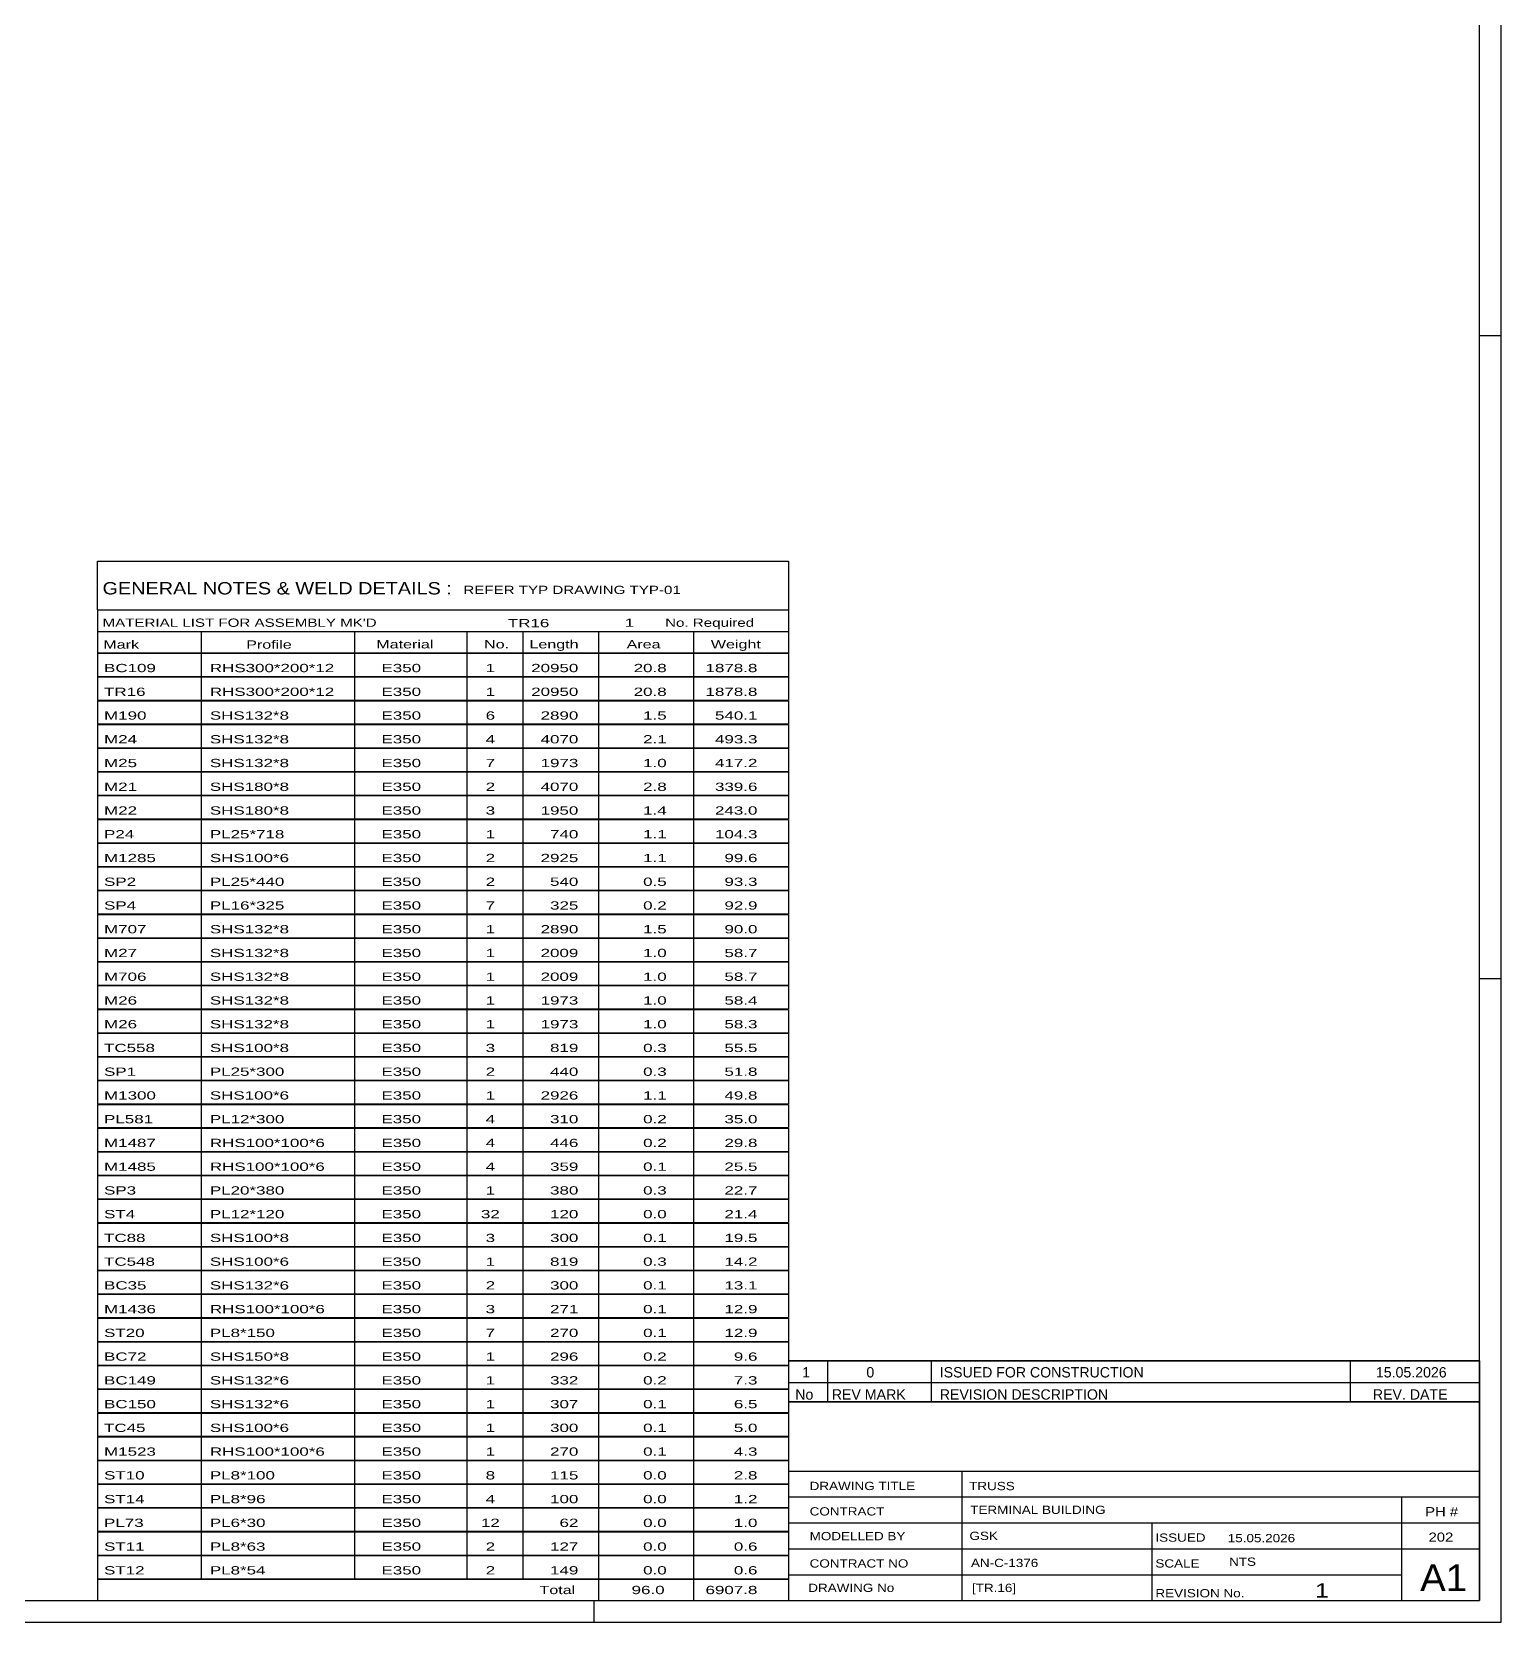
# Model space of a CAD drawing. Header units: millimetres. Extents: x -167 to 1022, y -666 to 175.
# Drawn here: x 681.9 to 1022.1, y -666.2 to -297.8 of the extents above; entities that cross this region are included whole.
import ezdxf

# ---------------------------------------------------------------- set-up
doc = ezdxf.new("R2010")
doc.units = ezdxf.units.MM
doc.styles.add('Arial Narrow', font='ARIALN.TTF', dxfattribs={"height": 0.2})

# ---------------------------------------------------------------- blocks, each defined once
blk = doc.blocks.new('Unknown-389677493-79127')
at = {"color": 7, "linetype": 'Continuous'}
for p, q in [((857.1, -615.12), (857.1, -661.17)), ((857.1, -615.12), (1017.1, -615.12)), ((1017.1, -615.17), (1017.1, -661.17)), ((857.1, -631.17), (1017.1, -631.17)), ((897.24, -631.17), (897.24, -661.17)), ((857.1, -637.17), (1017.1, -637.17)), ((999.1, -661.12), (999.1, -637.12)), ((857.1, -643.17), (1017.1, -643.17)), ((941.24, -643.17), (941.24, -661.17)), ((857.1, -649.17), (1017.1, -649.17)), ((857.1, -655.17), (999.1, -655.17)), ((857.1, -661.17), (1017.1, -661.17))]:
    blk.add_line(p, q, dxfattribs=at)
at = {"color": 7, "style": 'Arial Narrow'}
for s, height, width, p in [('DRAWING TITLE', 1.9089, 1.425378, (861.98, -635.57)), ('TRUSS', 1.909, 1.425378, (898.91, -635.59)), ('CONTRACT', 1.909, 1.425378, (861.98, -641.46)), ('TERMINAL BUILDING', 1.9089, 1.425378, (899.16, -641.1)), ('MODELLED BY', 1.9089, 1.425378, (861.98, -647.19)), ('GSK', 1.909, 1.425378, (898.98, -647.13)), ('ISSUED', 1.909, 1.425378, (942.04, -647.53)), ('15.05.2026', 1.909, 1.425378, (958.79, -647.65)), ('CONTRACT NO', 1.9089, 1.425378, (861.98, -653.52)), ('AN-C-1376', 1.909, 1.425378, (899.33, -653.4)), ('SCALE', 1.909, 1.425378, (942.04, -653.52)), ('A1', 6.204, 1.25, (1003.34, -658.97)), ('DRAWING No', 1.909, 1.425378, (861.66, -659.17)), ('[TR.16]', 1.909, 1.425378, (899.56, -659.18)), ('REVISION No.', 1.9089, 1.425378, (942.04, -660.41)), ('1', 3.34, 1.5, (979.01, -660.5))]:
    blk.add_text(s, height=height, dxfattribs=dict(at, width=width)).set_placement(p)
at = {"color": 7, "linetype": 'Continuous', "style": 'Arial Narrow'}
for s, height, width, p in [('PH #', 2.1, 1.42538, (1004.5, -641.62)), ('202', 2.1, 1.42538, (1005.29, -647.52)), ('NTS', 1.909, 1.425378, (959.1, -653.12))]:
    blk.add_text(s, height=height, dxfattribs=dict(at, width=width)).set_placement(p)
blk = doc.blocks.new('Unknown-389677493-14088')
at = {"color": 5, "linetype": 'Continuous'}
for p, q in [((1022.1, -666.17), (1022.1, 174.83)), ((1017.1, -661.17), (1017.1, 169.83)), ((1022.1, -368.17), (1017.1, -368.17)), ((1022.1, -517.17), (1017.1, -517.17)), ((-161.9, -661.17), (1017.1, -661.17)), ((812.1, -666.17), (812.1, -661.17)), ((-166.9, -666.17), (1022.1, -666.17))]:
    blk.add_line(p, q, dxfattribs=at)
blk = doc.blocks.new('Unknown-389677493-79128')
at = {"color": 7, "linetype": 'Continuous'}
for p, q in [((857.1, -605.62), (1017.1, -605.62)), ((1017.1, -605.62), (857.1, -605.62)), ((857.1, -605.62), (857.1, -610.62)), ((866.1, -605.62), (866.1, -610.62)), ((890.1, -605.62), (890.1, -610.62)), ((987.1, -605.62), (987.1, -610.62)), ((1017.1, -605.62), (1017.1, -610.62)), ((857.1, -610.62), (1017.1, -610.62)), ((857.1, -610.62), (857.1, -615.12)), ((857.1, -610.62), (1017.1, -610.62)), ((866.1, -610.62), (866.1, -615.12)), ((890.1, -610.62), (890.1, -615.12)), ((987.1, -610.62), (987.1, -615.12)), ((1017.1, -610.62), (1017.1, -615.12)), ((1017.1, -615.12), (857.1, -615.12))]:
    blk.add_line(p, q, dxfattribs=at)
at = {"color": 7, "linetype": 'Continuous', "style": 'Arial Narrow'}
for s, height, width, p in [('1', 2.39, 1.196471, (860.26, -609.48)), ('0', 2.39, 1.196471, (875.11, -609.48)), ('ISSUED FOR CONSTRUCTION', 2.3861, 1.196471, (892.1, -609.48)), ('15.05.2026', 2.386, 1.196471, (993.1, -609.48)), ('No', 2.386, 1.2, (858.65, -614.62)), ('REV MARK', 2.386, 1.2, (867.1, -614.62)), ('REVISION DESCRIPTION', 2.3861, 1.2, (892.1, -614.62)), ('REV. DATE', 2.386, 1.2, (992.38, -614.62))]:
    blk.add_text(s, height=height, dxfattribs=dict(at, width=width)).set_placement(p)
blk = doc.blocks.new('Unknown-389677493-79129')
at = {"color": 7, "linetype": 'Continuous'}
for p, q in [((697.1, -420.42), (857.1, -420.42)), ((697.1, -431.67), (697.1, -420.42)), ((857.1, -420.42), (857.1, -431.67)), ((697.1, -431.67), (857.1, -431.67)), ((697.1, -431.67), (697.1, -436.67)), ((857.1, -431.67), (857.1, -436.67)), ((697.1, -436.67), (857.1, -436.67)), ((697.1, -436.67), (697.1, -441.67)), ((721.1, -436.67), (721.1, -441.67)), ((756.6, -436.67), (756.6, -441.67)), ((782.6, -436.67), (782.6, -441.67)), ((795.6, -436.67), (795.6, -441.67)), ((813.1, -436.67), (813.1, -441.67)), ((835.1, -436.67), (835.1, -441.67)), ((857.1, -436.67), (857.1, -441.67)), ((697.1, -441.67), (857.1, -441.67)), ((697.1, -441.72), (697.1, -447.12)), ((697.1, -441.72), (857.1, -441.72)), ((721.1, -441.67), (721.1, -447.17)), ((756.6, -441.67), (756.6, -447.17)), ((782.6, -441.67), (782.6, -447.17)), ((795.6, -441.67), (795.6, -447.17)), ((813.1, -441.67), (813.1, -447.17)), ((835.1, -441.67), (835.1, -447.17)), ((857.1, -441.72), (857.1, -447.12)), ((697.1, -447.12), (857.1, -447.12)), ((697.1, -447.22), (697.1, -452.62)), ((697.1, -447.22), (857.1, -447.22)), ((721.1, -447.17), (721.1, -452.67)), ((756.6, -447.17), (756.6, -452.67)), ((782.6, -447.17), (782.6, -452.67)), ((795.6, -447.17), (795.6, -452.67)), ((813.1, -447.17), (813.1, -452.67)), ((835.1, -447.17), (835.1, -452.67)), ((857.1, -447.22), (857.1, -452.62)), ((697.1, -452.62), (857.1, -452.62)), ((697.1, -452.72), (697.1, -458.12)), ((697.1, -452.72), (857.1, -452.72)), ((721.1, -452.67), (721.1, -458.17)), ((756.6, -452.67), (756.6, -458.17)), ((782.6, -452.67), (782.6, -458.17)), ((795.6, -452.67), (795.6, -458.17)), ((813.1, -452.67), (813.1, -458.17)), ((835.1, -452.67), (835.1, -458.17)), ((857.1, -452.72), (857.1, -458.12)), ((697.1, -458.12), (857.1, -458.12)), ((697.1, -458.22), (697.1, -463.62)), ((697.1, -458.22), (857.1, -458.22)), ((721.1, -458.17), (721.1, -463.67)), ((756.6, -458.17), (756.6, -463.67)), ((782.6, -458.17), (782.6, -463.67)), ((795.6, -458.17), (795.6, -463.67)), ((813.1, -458.17), (813.1, -463.67)), ((835.1, -458.17), (835.1, -463.67)), ((857.1, -458.22), (857.1, -463.62)), ((697.1, -463.62), (857.1, -463.62)), ((697.1, -463.72), (697.1, -469.12)), ((697.1, -463.72), (857.1, -463.72)), ((721.1, -463.67), (721.1, -469.17)), ((756.6, -463.67), (756.6, -469.17)), ((782.6, -463.67), (782.6, -469.17)), ((795.6, -463.67), (795.6, -469.17)), ((813.1, -463.67), (813.1, -469.17)), ((835.1, -463.67), (835.1, -469.17)), ((857.1, -463.72), (857.1, -469.12)), ((697.1, -469.12), (857.1, -469.12)), ((697.1, -469.22), (697.1, -474.62)), ((697.1, -469.22), (857.1, -469.22)), ((721.1, -469.17), (721.1, -474.67)), ((756.6, -469.17), (756.6, -474.67)), ((782.6, -469.17), (782.6, -474.67)), ((795.6, -469.17), (795.6, -474.67)), ((813.1, -469.17), (813.1, -474.67)), ((835.1, -469.17), (835.1, -474.67)), ((857.1, -469.22), (857.1, -474.62)), ((697.1, -474.62), (857.1, -474.62)), ((697.1, -474.72), (697.1, -480.12)), ((697.1, -474.72), (857.1, -474.72)), ((721.1, -474.67), (721.1, -480.17)), ((756.6, -474.67), (756.6, -480.17)), ((782.6, -474.67), (782.6, -480.17)), ((795.6, -474.67), (795.6, -480.17)), ((813.1, -474.67), (813.1, -480.17)), ((835.1, -474.67), (835.1, -480.17)), ((857.1, -474.72), (857.1, -480.12)), ((697.1, -480.12), (857.1, -480.12)), ((697.1, -480.22), (697.1, -485.62)), ((697.1, -480.22), (857.1, -480.22)), ((721.1, -480.17), (721.1, -485.67)), ((756.6, -480.17), (756.6, -485.67)), ((782.6, -480.17), (782.6, -485.67)), ((795.6, -480.17), (795.6, -485.67)), ((813.1, -480.17), (813.1, -485.67)), ((835.1, -480.17), (835.1, -485.67)), ((857.1, -480.22), (857.1, -485.62)), ((697.1, -485.62), (857.1, -485.62)), ((697.1, -485.72), (697.1, -491.12)), ((697.1, -485.72), (857.1, -485.72)), ((721.1, -485.67), (721.1, -491.17)), ((756.6, -485.67), (756.6, -491.17)), ((782.6, -485.67), (782.6, -491.17)), ((795.6, -485.67), (795.6, -491.17)), ((813.1, -485.67), (813.1, -491.17)), ((835.1, -485.67), (835.1, -491.17)), ((857.1, -485.72), (857.1, -491.12)), ((697.1, -491.12), (857.1, -491.12)), ((697.1, -491.22), (697.1, -496.62)), ((697.1, -491.22), (857.1, -491.22)), ((721.1, -491.17), (721.1, -496.67)), ((756.6, -491.17), (756.6, -496.67)), ((782.6, -491.17), (782.6, -496.67)), ((795.6, -491.17), (795.6, -496.67)), ((813.1, -491.17), (813.1, -496.67)), ((835.1, -491.17), (835.1, -496.67)), ((857.1, -491.22), (857.1, -496.62)), ((697.1, -496.62), (857.1, -496.62)), ((697.1, -496.72), (697.1, -502.12)), ((697.1, -496.72), (857.1, -496.72)), ((721.1, -496.67), (721.1, -502.17)), ((756.6, -496.67), (756.6, -502.17)), ((782.6, -496.67), (782.6, -502.17)), ((795.6, -496.67), (795.6, -502.17)), ((813.1, -496.67), (813.1, -502.17)), ((835.1, -496.67), (835.1, -502.17)), ((857.1, -496.72), (857.1, -502.12)), ((697.1, -502.12), (857.1, -502.12)), ((697.1, -502.22), (697.1, -507.62)), ((697.1, -502.22), (857.1, -502.22)), ((721.1, -502.17), (721.1, -507.67)), ((756.6, -502.17), (756.6, -507.67)), ((782.6, -502.17), (782.6, -507.67)), ((795.6, -502.17), (795.6, -507.67)), ((813.1, -502.17), (813.1, -507.67)), ((835.1, -502.17), (835.1, -507.67)), ((857.1, -502.22), (857.1, -507.62)), ((697.1, -507.62), (857.1, -507.62)), ((697.1, -507.72), (697.1, -513.12)), ((697.1, -507.72), (857.1, -507.72)), ((721.1, -507.67), (721.1, -513.17)), ((756.6, -507.67), (756.6, -513.17)), ((782.6, -507.67), (782.6, -513.17)), ((795.6, -507.67), (795.6, -513.17)), ((813.1, -507.67), (813.1, -513.17)), ((835.1, -507.67), (835.1, -513.17)), ((857.1, -507.72), (857.1, -513.12)), ((697.1, -513.12), (857.1, -513.12)), ((697.1, -513.22), (697.1, -518.62)), ((697.1, -513.22), (857.1, -513.22)), ((721.1, -513.17), (721.1, -518.67)), ((756.6, -513.17), (756.6, -518.67)), ((782.6, -513.17), (782.6, -518.67)), ((795.6, -513.17), (795.6, -518.67)), ((813.1, -513.17), (813.1, -518.67)), ((835.1, -513.17), (835.1, -518.67)), ((857.1, -513.22), (857.1, -518.62)), ((697.1, -518.62), (857.1, -518.62)), ((697.1, -518.72), (697.1, -524.12)), ((697.1, -518.72), (857.1, -518.72)), ((721.1, -518.67), (721.1, -524.17)), ((756.6, -518.67), (756.6, -524.17)), ((782.6, -518.67), (782.6, -524.17)), ((795.6, -518.67), (795.6, -524.17)), ((813.1, -518.67), (813.1, -524.17)), ((835.1, -518.67), (835.1, -524.17)), ((857.1, -518.72), (857.1, -524.12)), ((697.1, -524.12), (857.1, -524.12)), ((697.1, -524.22), (697.1, -529.62)), ((697.1, -524.22), (857.1, -524.22)), ((721.1, -524.17), (721.1, -529.67)), ((756.6, -524.17), (756.6, -529.67)), ((782.6, -524.17), (782.6, -529.67)), ((795.6, -524.17), (795.6, -529.67)), ((813.1, -524.17), (813.1, -529.67)), ((835.1, -524.17), (835.1, -529.67)), ((857.1, -524.22), (857.1, -529.62)), ((697.1, -529.62), (857.1, -529.62)), ((697.1, -529.72), (697.1, -535.12)), ((697.1, -529.72), (857.1, -529.72)), ((721.1, -529.67), (721.1, -535.17)), ((756.6, -529.67), (756.6, -535.17)), ((782.6, -529.67), (782.6, -535.17)), ((795.6, -529.67), (795.6, -535.17)), ((813.1, -529.67), (813.1, -535.17)), ((835.1, -529.67), (835.1, -535.17)), ((857.1, -529.72), (857.1, -535.12)), ((697.1, -535.12), (857.1, -535.12)), ((697.1, -535.22), (697.1, -540.62)), ((697.1, -535.22), (857.1, -535.22)), ((721.1, -535.17), (721.1, -540.67)), ((756.6, -535.17), (756.6, -540.67)), ((782.6, -535.17), (782.6, -540.67)), ((795.6, -535.17), (795.6, -540.67)), ((813.1, -535.17), (813.1, -540.67)), ((835.1, -535.17), (835.1, -540.67)), ((857.1, -535.22), (857.1, -540.62)), ((697.1, -540.62), (857.1, -540.62)), ((697.1, -540.72), (697.1, -546.12)), ((697.1, -540.72), (857.1, -540.72)), ((721.1, -540.67), (721.1, -546.17)), ((756.6, -540.67), (756.6, -546.17)), ((782.6, -540.67), (782.6, -546.17)), ((795.6, -540.67), (795.6, -546.17)), ((813.1, -540.67), (813.1, -546.17)), ((835.1, -540.67), (835.1, -546.17)), ((857.1, -540.72), (857.1, -546.12)), ((697.1, -546.12), (857.1, -546.12)), ((697.1, -546.22), (697.1, -551.62)), ((697.1, -546.22), (857.1, -546.22)), ((721.1, -546.17), (721.1, -551.67)), ((756.6, -546.17), (756.6, -551.67)), ((782.6, -546.17), (782.6, -551.67)), ((795.6, -546.17), (795.6, -551.67)), ((813.1, -546.17), (813.1, -551.67)), ((835.1, -546.17), (835.1, -551.67)), ((857.1, -546.22), (857.1, -551.62)), ((697.1, -551.62), (857.1, -551.62)), ((697.1, -551.72), (697.1, -557.12)), ((697.1, -551.72), (857.1, -551.72)), ((721.1, -551.67), (721.1, -557.17)), ((756.6, -551.67), (756.6, -557.17)), ((782.6, -551.67), (782.6, -557.17)), ((795.6, -551.67), (795.6, -557.17)), ((813.1, -551.67), (813.1, -557.17)), ((835.1, -551.67), (835.1, -557.17)), ((857.1, -551.72), (857.1, -557.12)), ((697.1, -557.12), (857.1, -557.12)), ((697.1, -557.22), (697.1, -562.62)), ((697.1, -557.22), (857.1, -557.22)), ((721.1, -557.17), (721.1, -562.67)), ((756.6, -557.17), (756.6, -562.67)), ((782.6, -557.17), (782.6, -562.67)), ((795.6, -557.17), (795.6, -562.67)), ((813.1, -557.17), (813.1, -562.67)), ((835.1, -557.17), (835.1, -562.67)), ((857.1, -557.22), (857.1, -562.62)), ((697.1, -562.62), (857.1, -562.62)), ((697.1, -562.72), (697.1, -568.12)), ((697.1, -562.72), (857.1, -562.72)), ((721.1, -562.67), (721.1, -568.17)), ((756.6, -562.67), (756.6, -568.17)), ((782.6, -562.67), (782.6, -568.17)), ((795.6, -562.67), (795.6, -568.17)), ((813.1, -562.67), (813.1, -568.17)), ((835.1, -562.67), (835.1, -568.17)), ((857.1, -562.72), (857.1, -568.12)), ((697.1, -568.12), (857.1, -568.12)), ((697.1, -568.22), (697.1, -573.62)), ((697.1, -568.22), (857.1, -568.22)), ((721.1, -568.17), (721.1, -573.67)), ((756.6, -568.17), (756.6, -573.67)), ((782.6, -568.17), (782.6, -573.67)), ((795.6, -568.17), (795.6, -573.67)), ((813.1, -568.17), (813.1, -573.67)), ((835.1, -568.17), (835.1, -573.67)), ((857.1, -568.22), (857.1, -573.62)), ((697.1, -573.62), (857.1, -573.62)), ((697.1, -573.72), (697.1, -579.12)), ((697.1, -573.72), (857.1, -573.72)), ((721.1, -573.67), (721.1, -579.17)), ((756.6, -573.67), (756.6, -579.17)), ((782.6, -573.67), (782.6, -579.17)), ((795.6, -573.67), (795.6, -579.17)), ((813.1, -573.67), (813.1, -579.17)), ((835.1, -573.67), (835.1, -579.17)), ((857.1, -573.72), (857.1, -579.12)), ((697.1, -579.12), (857.1, -579.12)), ((697.1, -579.22), (697.1, -584.62)), ((697.1, -579.22), (857.1, -579.22)), ((721.1, -579.17), (721.1, -584.67)), ((756.6, -579.17), (756.6, -584.67)), ((782.6, -579.17), (782.6, -584.67)), ((795.6, -579.17), (795.6, -584.67)), ((813.1, -579.17), (813.1, -584.67)), ((835.1, -579.17), (835.1, -584.67)), ((857.1, -579.22), (857.1, -584.62)), ((697.1, -584.62), (857.1, -584.62)), ((697.1, -584.72), (697.1, -590.12)), ((697.1, -584.72), (857.1, -584.72)), ((721.1, -584.67), (721.1, -590.17)), ((756.6, -584.67), (756.6, -590.17)), ((782.6, -584.67), (782.6, -590.17)), ((795.6, -584.67), (795.6, -590.17)), ((813.1, -584.67), (813.1, -590.17)), ((835.1, -584.67), (835.1, -590.17)), ((857.1, -584.72), (857.1, -590.12)), ((697.1, -590.12), (857.1, -590.12)), ((697.1, -590.22), (697.1, -595.62)), ((697.1, -590.22), (857.1, -590.22)), ((721.1, -590.17), (721.1, -595.67)), ((756.6, -590.17), (756.6, -595.67)), ((782.6, -590.17), (782.6, -595.67)), ((795.6, -590.17), (795.6, -595.67)), ((813.1, -590.17), (813.1, -595.67)), ((835.1, -590.17), (835.1, -595.67)), ((857.1, -590.22), (857.1, -595.62)), ((697.1, -595.62), (857.1, -595.62)), ((697.1, -595.72), (697.1, -601.12)), ((697.1, -595.72), (857.1, -595.72)), ((721.1, -595.67), (721.1, -601.17)), ((756.6, -595.67), (756.6, -601.17)), ((782.6, -595.67), (782.6, -601.17)), ((795.6, -595.67), (795.6, -601.17)), ((813.1, -595.67), (813.1, -601.17)), ((835.1, -595.67), (835.1, -601.17)), ((857.1, -595.72), (857.1, -601.12)), ((697.1, -601.12), (857.1, -601.12)), ((697.1, -601.22), (697.1, -606.62)), ((697.1, -601.22), (857.1, -601.22)), ((721.1, -601.17), (721.1, -606.67)), ((756.6, -601.17), (756.6, -606.67)), ((782.6, -601.17), (782.6, -606.67)), ((795.6, -601.17), (795.6, -606.67)), ((813.1, -601.17), (813.1, -606.67)), ((835.1, -601.17), (835.1, -606.67)), ((857.1, -601.22), (857.1, -606.62)), ((697.1, -606.62), (857.1, -606.62)), ((697.1, -606.72), (697.1, -612.12)), ((697.1, -606.72), (857.1, -606.72)), ((721.1, -606.67), (721.1, -612.17)), ((756.6, -606.67), (756.6, -612.17)), ((782.6, -606.67), (782.6, -612.17)), ((795.6, -606.67), (795.6, -612.17)), ((813.1, -606.67), (813.1, -612.17)), ((835.1, -606.67), (835.1, -612.17)), ((857.1, -606.72), (857.1, -612.12)), ((697.1, -612.12), (857.1, -612.12)), ((697.1, -612.22), (697.1, -617.62)), ((697.1, -612.22), (857.1, -612.22)), ((721.1, -612.17), (721.1, -617.67)), ((756.6, -612.17), (756.6, -617.67)), ((782.6, -612.17), (782.6, -617.67)), ((795.6, -612.17), (795.6, -617.67)), ((813.1, -612.17), (813.1, -617.67)), ((835.1, -612.17), (835.1, -617.67)), ((857.1, -612.22), (857.1, -617.62)), ((697.1, -617.62), (857.1, -617.62)), ((697.1, -617.72), (697.1, -623.12)), ((697.1, -617.72), (857.1, -617.72)), ((721.1, -617.67), (721.1, -623.17)), ((756.6, -617.67), (756.6, -623.17)), ((782.6, -617.67), (782.6, -623.17)), ((795.6, -617.67), (795.6, -623.17)), ((813.1, -617.67), (813.1, -623.17)), ((835.1, -617.67), (835.1, -623.17)), ((857.1, -617.72), (857.1, -623.12)), ((697.1, -623.12), (857.1, -623.12)), ((697.1, -623.22), (697.1, -628.62)), ((697.1, -623.22), (857.1, -623.22)), ((721.1, -623.17), (721.1, -628.67)), ((756.6, -623.17), (756.6, -628.67)), ((782.6, -623.17), (782.6, -628.67)), ((795.6, -623.17), (795.6, -628.67)), ((813.1, -623.17), (813.1, -628.67)), ((835.1, -623.17), (835.1, -628.67)), ((857.1, -623.22), (857.1, -628.62)), ((697.1, -628.62), (857.1, -628.62)), ((697.1, -628.72), (697.1, -634.12)), ((697.1, -628.72), (857.1, -628.72)), ((721.1, -628.67), (721.1, -634.17)), ((756.6, -628.67), (756.6, -634.17)), ((782.6, -628.67), (782.6, -634.17)), ((795.6, -628.67), (795.6, -634.17)), ((813.1, -628.67), (813.1, -634.17)), ((835.1, -628.67), (835.1, -634.17)), ((857.1, -628.72), (857.1, -634.12)), ((697.1, -634.12), (857.1, -634.12)), ((697.1, -634.22), (697.1, -639.62)), ((697.1, -634.22), (857.1, -634.22)), ((721.1, -634.17), (721.1, -639.67)), ((756.6, -634.17), (756.6, -639.67)), ((782.6, -634.17), (782.6, -639.67)), ((795.6, -634.17), (795.6, -639.67)), ((813.1, -634.17), (813.1, -639.67)), ((835.1, -634.17), (835.1, -639.67)), ((857.1, -634.22), (857.1, -639.62)), ((697.1, -639.62), (857.1, -639.62)), ((697.1, -639.72), (697.1, -645.12)), ((697.1, -639.72), (857.1, -639.72)), ((721.1, -639.67), (721.1, -645.17)), ((756.6, -639.67), (756.6, -645.17)), ((782.6, -639.67), (782.6, -645.17)), ((795.6, -639.67), (795.6, -645.17)), ((813.1, -639.67), (813.1, -645.17)), ((835.1, -639.67), (835.1, -645.17)), ((857.1, -639.72), (857.1, -645.12)), ((697.1, -645.12), (857.1, -645.12)), ((697.1, -645.22), (697.1, -650.62)), ((697.1, -645.22), (857.1, -645.22)), ((721.1, -645.17), (721.1, -650.67)), ((756.6, -645.17), (756.6, -650.67)), ((782.6, -645.17), (782.6, -650.67)), ((795.6, -645.17), (795.6, -650.67)), ((813.1, -645.17), (813.1, -650.67)), ((835.1, -645.17), (835.1, -650.67)), ((857.1, -645.22), (857.1, -650.62)), ((697.1, -650.62), (857.1, -650.62)), ((697.1, -650.72), (697.1, -656.12)), ((697.1, -650.72), (857.1, -650.72)), ((721.1, -650.67), (721.1, -656.17)), ((756.6, -650.67), (756.6, -656.17)), ((782.6, -650.67), (782.6, -656.17)), ((795.6, -650.67), (795.6, -656.17)), ((813.1, -650.67), (813.1, -656.17)), ((835.1, -650.67), (835.1, -656.17)), ((857.1, -650.72), (857.1, -656.12)), ((697.1, -656.12), (857.1, -656.12)), ((697.1, -656.17), (857.1, -656.17)), ((697.1, -656.17), (697.1, -661.17)), ((813.1, -656.17), (813.1, -661.17)), ((835.1, -656.17), (835.1, -661.17)), ((857.1, -656.17), (857.1, -661.17)), ((697.1, -661.17), (857.1, -661.17))]:
    blk.add_line(p, q, dxfattribs=at)
at = {"color": 7, "style": 'Arial Narrow'}
for s, height, width, p in [('GENERAL NOTES & WELD DETAILS :', 2.8633, 1.4, (698.25, -428.11)), ('REFER TYP DRAWING TYP-01', 1.9089, 1.6, (781.8, -428.01)), ("MATERIAL LIST FOR ASSEMBLY MK'D", 1.9089, 1.6, (698.25, -435.61)), ('TR16', 1.909, 1.794707, (792.1, -435.7)), ('1', 1.91, 1.794707, (819.18, -435.61)), ('No. Required', 1.9089, 1.6, (828.51, -435.61)), ('Mark', 1.909, 1.7, (698.44, -440.67)), ('Profile', 1.909, 1.7, (731.52, -440.67)), ('Material', 1.909, 1.7, (761.64, -440.61)), ('No.', 1.909, 1.7, (786.6, -440.61)), ('Length', 1.909, 1.7, (797.1, -440.61)), ('Area', 1.909, 1.7, (819.6, -440.61)), ('Weight', 1.909, 1.7, (839.1, -440.61))]:
    blk.add_text(s, height=height, dxfattribs=dict(at, width=width)).set_placement(p)
at = {"color": 7, "linetype": 'Continuous', "style": 'Arial Narrow'}
for s, height, width, p in [('BC109', 1.909, 1.794707, (698.6, -446.11)), ('RHS300*200*12', 1.9089, 1.794707, (723.1, -446.11)), ('E350', 1.909, 1.794707, (762.84, -446.11)), ('1', 1.91, 1.794707, (786.96, -446.11)), ('20950', 1.909, 1.794707, (797.5, -446.11)), ('20.8', 1.909, 1.794707, (821.23, -446.11)), ('1878.8', 1.909, 1.794707, (837.87, -446.11)), ('TR16', 1.909, 1.794707, (698.6, -451.61)), ('RHS300*200*12', 1.9089, 1.794707, (723.1, -451.61)), ('E350', 1.909, 1.794707, (762.84, -451.61)), ('1', 1.91, 1.794707, (786.96, -451.61)), ('20950', 1.909, 1.794707, (797.5, -451.61)), ('20.8', 1.909, 1.794707, (821.23, -451.61)), ('1878.8', 1.909, 1.794707, (837.87, -451.61)), ('M190', 1.909, 1.794707, (698.6, -457.11)), ('SHS132*8', 1.909, 1.794707, (723.1, -457.11)), ('E350', 1.909, 1.794707, (762.84, -457.11)), ('6', 1.91, 1.794707, (786.96, -457.11)), ('2890', 1.909, 1.794707, (799.68, -457.11)), ('1.5', 1.909, 1.794707, (823.42, -457.11)), ('540.1', 1.909, 1.794707, (840.06, -457.11)), ('M24', 1.909, 1.794707, (698.6, -462.61)), ('SHS132*8', 1.909, 1.794707, (723.1, -462.61)), ('E350', 1.909, 1.794707, (762.84, -462.61)), ('4', 1.91, 1.794707, (786.96, -462.61)), ('4070', 1.909, 1.794707, (799.68, -462.61)), ('2.1', 1.909, 1.794707, (823.42, -462.61)), ('493.3', 1.909, 1.794707, (840.06, -462.61)), ('M25', 1.909, 1.794707, (698.6, -468.11)), ('SHS132*8', 1.909, 1.794707, (723.1, -468.11)), ('E350', 1.909, 1.794707, (762.84, -468.11)), ('7', 1.91, 1.794707, (786.96, -468.11)), ('1973', 1.909, 1.794707, (799.68, -468.11)), ('1.0', 1.909, 1.794707, (823.42, -468.11)), ('417.2', 1.909, 1.794707, (840.06, -468.11)), ('M21', 1.909, 1.794707, (698.6, -473.61)), ('SHS180*8', 1.909, 1.794707, (723.1, -473.61)), ('E350', 1.909, 1.794707, (762.84, -473.61)), ('2', 1.91, 1.794707, (786.96, -473.61)), ('4070', 1.909, 1.794707, (799.68, -473.61)), ('2.8', 1.909, 1.794707, (823.42, -473.61)), ('339.6', 1.909, 1.794707, (840.06, -473.61)), ('M22', 1.909, 1.794707, (698.6, -479.11)), ('SHS180*8', 1.909, 1.794707, (723.1, -479.11)), ('E350', 1.909, 1.794707, (762.84, -479.11)), ('3', 1.91, 1.794707, (786.96, -479.11)), ('1950', 1.909, 1.794707, (799.68, -479.11)), ('1.4', 1.909, 1.794707, (823.42, -479.11)), ('243.0', 1.909, 1.794707, (840.06, -479.11)), ('P24', 1.909, 1.794707, (698.6, -484.61)), ('PL25*718', 1.909, 1.794707, (723.1, -484.61)), ('E350', 1.909, 1.794707, (762.84, -484.61)), ('1', 1.91, 1.794707, (786.96, -484.61)), ('740', 1.909, 1.794707, (801.87, -484.61)), ('1.1', 1.909, 1.794707, (823.42, -484.61)), ('104.3', 1.909, 1.794707, (840.06, -484.61)), ('M1285', 1.909, 1.794707, (698.6, -490.11)), ('SHS100*6', 1.909, 1.794707, (723.1, -490.11)), ('E350', 1.909, 1.794707, (762.84, -490.11)), ('2', 1.91, 1.794707, (786.96, -490.11)), ('2925', 1.909, 1.794707, (799.68, -490.11)), ('1.1', 1.909, 1.794707, (823.42, -490.11)), ('99.6', 1.909, 1.794707, (842.25, -490.11)), ('SP2', 1.909, 1.794707, (698.6, -495.61)), ('PL25*440', 1.909, 1.794707, (723.1, -495.61)), ('E350', 1.909, 1.794707, (762.84, -495.61)), ('2', 1.91, 1.794707, (786.96, -495.61)), ('540', 1.909, 1.794707, (801.87, -495.61)), ('0.5', 1.909, 1.794707, (823.42, -495.61)), ('93.3', 1.909, 1.794707, (842.25, -495.61)), ('SP4', 1.909, 1.794707, (698.6, -501.11)), ('PL16*325', 1.909, 1.794707, (723.1, -501.11)), ('E350', 1.909, 1.794707, (762.84, -501.11)), ('7', 1.91, 1.794707, (786.96, -501.11)), ('325', 1.909, 1.794707, (801.87, -501.11)), ('0.2', 1.909, 1.794707, (823.42, -501.11)), ('92.9', 1.909, 1.794707, (842.25, -501.11)), ('M707', 1.909, 1.794707, (698.6, -506.61)), ('SHS132*8', 1.909, 1.794707, (723.1, -506.61)), ('E350', 1.909, 1.794707, (762.84, -506.61)), ('2890', 1.909, 1.794707, (799.68, -506.61)), ('90.0', 1.909, 1.794707, (842.25, -506.61)), ('1', 1.91, 1.794707, (786.96, -506.61)), ('1.5', 1.909, 1.794707, (823.42, -506.61)), ('M27', 1.909, 1.794707, (698.6, -512.11)), ('SHS132*8', 1.909, 1.794707, (723.1, -512.11)), ('E350', 1.909, 1.794707, (762.84, -512.11)), ('1', 1.91, 1.794707, (786.96, -512.11)), ('2009', 1.909, 1.794707, (799.68, -512.11)), ('1.0', 1.909, 1.794707, (823.42, -512.11)), ('58.7', 1.909, 1.794707, (842.25, -512.11)), ('M706', 1.909, 1.794707, (698.6, -517.61)), ('SHS132*8', 1.909, 1.794707, (723.1, -517.61)), ('E350', 1.909, 1.794707, (762.84, -517.61)), ('1', 1.91, 1.794707, (786.96, -517.61)), ('2009', 1.909, 1.794707, (799.68, -517.61)), ('1.0', 1.909, 1.794707, (823.42, -517.61)), ('58.7', 1.909, 1.794707, (842.25, -517.61)), ('M26', 1.909, 1.794707, (698.6, -523.11)), ('SHS132*8', 1.909, 1.794707, (723.1, -523.11)), ('E350', 1.909, 1.794707, (762.84, -523.11)), ('1', 1.91, 1.794707, (786.96, -523.11)), ('1973', 1.909, 1.794707, (799.68, -523.11)), ('1.0', 1.909, 1.794707, (823.42, -523.11)), ('58.4', 1.909, 1.794707, (842.25, -523.11)), ('M26', 1.909, 1.794707, (698.6, -528.61)), ('SHS132*8', 1.909, 1.794707, (723.1, -528.61)), ('E350', 1.909, 1.794707, (762.84, -528.61)), ('1', 1.91, 1.794707, (786.96, -528.61)), ('1973', 1.909, 1.794707, (799.68, -528.61)), ('1.0', 1.909, 1.794707, (823.42, -528.61)), ('58.3', 1.909, 1.794707, (842.25, -528.61)), ('TC558', 1.909, 1.794707, (698.6, -534.11)), ('SHS100*8', 1.909, 1.794707, (723.1, -534.11)), ('E350', 1.909, 1.794707, (762.84, -534.11)), ('3', 1.91, 1.794707, (786.96, -534.11)), ('819', 1.909, 1.794707, (801.87, -534.11)), ('0.3', 1.909, 1.794707, (823.42, -534.11)), ('55.5', 1.909, 1.794707, (842.25, -534.11)), ('SP1', 1.909, 1.794707, (698.6, -539.61)), ('PL25*300', 1.909, 1.794707, (723.1, -539.61)), ('E350', 1.909, 1.794707, (762.84, -539.61)), ('2', 1.91, 1.794707, (786.96, -539.61)), ('440', 1.909, 1.794707, (801.87, -539.61)), ('0.3', 1.909, 1.794707, (823.42, -539.61)), ('51.8', 1.909, 1.794707, (842.25, -539.61)), ('M1300', 1.909, 1.794707, (698.6, -545.11)), ('SHS100*6', 1.909, 1.794707, (723.1, -545.11)), ('E350', 1.909, 1.794707, (762.84, -545.11)), ('1', 1.91, 1.794707, (786.96, -545.11)), ('2926', 1.909, 1.794707, (799.68, -545.11)), ('1.1', 1.909, 1.794707, (823.42, -545.11)), ('49.8', 1.909, 1.794707, (842.25, -545.11)), ('PL581', 1.909, 1.794707, (698.6, -550.61)), ('PL12*300', 1.909, 1.794707, (723.1, -550.61)), ('E350', 1.909, 1.794707, (762.84, -550.61)), ('4', 1.91, 1.794707, (786.96, -550.61)), ('310', 1.909, 1.794707, (801.87, -550.61)), ('0.2', 1.909, 1.794707, (823.42, -550.61)), ('35.0', 1.909, 1.794707, (842.25, -550.61)), ('M1487', 1.909, 1.794707, (698.6, -556.11)), ('RHS100*100*6', 1.9089, 1.794707, (723.1, -556.11)), ('E350', 1.909, 1.794707, (762.84, -556.11)), ('4', 1.91, 1.794707, (786.96, -556.11)), ('446', 1.909, 1.794707, (801.87, -556.11)), ('0.2', 1.909, 1.794707, (823.42, -556.11)), ('29.8', 1.909, 1.794707, (842.25, -556.11)), ('M1485', 1.909, 1.794707, (698.6, -561.61)), ('RHS100*100*6', 1.9089, 1.794707, (723.1, -561.61)), ('E350', 1.909, 1.794707, (762.84, -561.61)), ('4', 1.91, 1.794707, (786.96, -561.61)), ('359', 1.909, 1.794707, (801.87, -561.61)), ('0.1', 1.909, 1.794707, (823.42, -561.61)), ('25.5', 1.909, 1.794707, (842.25, -561.61)), ('SP3', 1.909, 1.794707, (698.6, -567.11)), ('PL20*380', 1.909, 1.794707, (723.1, -567.11)), ('E350', 1.909, 1.794707, (762.84, -567.11)), ('1', 1.91, 1.794707, (786.96, -567.11)), ('380', 1.909, 1.794707, (801.87, -567.11)), ('0.3', 1.909, 1.794707, (823.42, -567.11)), ('22.7', 1.909, 1.794707, (842.25, -567.11)), ('ST4', 1.909, 1.794707, (698.6, -572.61)), ('PL12*120', 1.909, 1.794707, (723.1, -572.61)), ('E350', 1.909, 1.794707, (762.84, -572.61)), ('32', 1.909, 1.794707, (785.86, -572.61)), ('120', 1.909, 1.794707, (801.87, -572.61)), ('0.0', 1.909, 1.794707, (823.42, -572.61)), ('21.4', 1.909, 1.794707, (842.25, -572.61)), ('TC88', 1.909, 1.794707, (698.6, -578.11)), ('SHS100*8', 1.909, 1.794707, (723.1, -578.11)), ('E350', 1.909, 1.794707, (762.84, -578.11)), ('3', 1.91, 1.794707, (786.96, -578.11)), ('300', 1.909, 1.794707, (801.87, -578.11)), ('0.1', 1.909, 1.794707, (823.42, -578.11)), ('19.5', 1.909, 1.794707, (842.25, -578.11)), ('TC548', 1.909, 1.794707, (698.6, -583.61)), ('SHS100*6', 1.909, 1.794707, (723.1, -583.61)), ('E350', 1.909, 1.794707, (762.84, -583.61)), ('1', 1.91, 1.794707, (786.96, -583.61)), ('819', 1.909, 1.794707, (801.87, -583.61)), ('0.3', 1.909, 1.794707, (823.42, -583.61)), ('14.2', 1.909, 1.794707, (842.25, -583.61)), ('BC35', 1.909, 1.794707, (698.6, -589.11)), ('SHS132*6', 1.909, 1.794707, (723.1, -589.11)), ('E350', 1.909, 1.794707, (762.84, -589.11)), ('2', 1.91, 1.794707, (786.96, -589.11)), ('300', 1.909, 1.794707, (801.87, -589.11)), ('0.1', 1.909, 1.794707, (823.42, -589.11)), ('13.1', 1.909, 1.794707, (842.25, -589.11)), ('M1436', 1.909, 1.794707, (698.6, -594.61)), ('RHS100*100*6', 1.9089, 1.794707, (723.1, -594.61)), ('E350', 1.909, 1.794707, (762.84, -594.61)), ('3', 1.91, 1.794707, (786.96, -594.61)), ('271', 1.909, 1.794707, (801.87, -594.61)), ('0.1', 1.909, 1.794707, (823.42, -594.61)), ('12.9', 1.909, 1.794707, (842.25, -594.61)), ('ST20', 1.909, 1.794707, (698.6, -600.11)), ('PL8*150', 1.909, 1.794707, (723.1, -600.11)), ('E350', 1.909, 1.794707, (762.84, -600.11)), ('7', 1.91, 1.794707, (786.96, -600.11)), ('270', 1.909, 1.794707, (801.87, -600.11)), ('0.1', 1.909, 1.794707, (823.42, -600.11)), ('12.9', 1.909, 1.794707, (842.25, -600.11)), ('BC72', 1.909, 1.794707, (698.6, -605.61)), ('SHS150*8', 1.909, 1.794707, (723.1, -605.61)), ('E350', 1.909, 1.794707, (762.84, -605.61)), ('1', 1.91, 1.794707, (786.96, -605.61)), ('296', 1.909, 1.794707, (801.87, -605.61)), ('0.2', 1.909, 1.794707, (823.42, -605.61)), ('9.6', 1.909, 1.794707, (844.43, -605.61)), ('BC149', 1.909, 1.794707, (698.6, -611.11)), ('SHS132*6', 1.909, 1.794707, (723.1, -611.11)), ('E350', 1.909, 1.794707, (762.84, -611.11)), ('1', 1.91, 1.794707, (786.96, -611.11)), ('332', 1.909, 1.794707, (801.87, -611.11)), ('0.2', 1.909, 1.794707, (823.42, -611.11)), ('7.3', 1.909, 1.794707, (844.43, -611.11)), ('BC150', 1.909, 1.794707, (698.6, -616.61)), ('SHS132*6', 1.909, 1.794707, (723.1, -616.61)), ('E350', 1.909, 1.794707, (762.84, -616.61)), ('1', 1.91, 1.794707, (786.96, -616.61)), ('307', 1.909, 1.794707, (801.87, -616.61)), ('0.1', 1.909, 1.794707, (823.42, -616.61)), ('6.5', 1.909, 1.794707, (844.43, -616.61)), ('TC45', 1.909, 1.794707, (698.6, -622.11)), ('SHS100*6', 1.909, 1.794707, (723.1, -622.11)), ('E350', 1.909, 1.794707, (762.84, -622.11)), ('1', 1.91, 1.794707, (786.96, -622.11)), ('300', 1.909, 1.794707, (801.87, -622.11)), ('0.1', 1.909, 1.794707, (823.42, -622.11)), ('5.0', 1.909, 1.794707, (844.43, -622.11)), ('M1523', 1.909, 1.794707, (698.6, -627.61)), ('RHS100*100*6', 1.9089, 1.794707, (723.1, -627.61)), ('E350', 1.909, 1.794707, (762.84, -627.61)), ('1', 1.91, 1.794707, (786.96, -627.61)), ('270', 1.909, 1.794707, (801.87, -627.61)), ('0.1', 1.909, 1.794707, (823.42, -627.61)), ('4.3', 1.909, 1.794707, (844.43, -627.61)), ('ST10', 1.909, 1.794707, (698.6, -633.11)), ('PL8*100', 1.909, 1.794707, (723.1, -633.11)), ('E350', 1.909, 1.794707, (762.84, -633.11)), ('8', 1.91, 1.794707, (786.96, -633.11)), ('115', 1.909, 1.794707, (801.87, -633.11)), ('0.0', 1.909, 1.794707, (823.42, -633.11)), ('2.8', 1.909, 1.794707, (844.43, -633.11)), ('ST14', 1.909, 1.794707, (698.6, -638.61)), ('PL8*96', 1.909, 1.794707, (723.1, -638.61)), ('E350', 1.909, 1.794707, (762.84, -638.61)), ('4', 1.91, 1.794707, (786.96, -638.61)), ('100', 1.909, 1.794707, (801.87, -638.61)), ('0.0', 1.909, 1.794707, (823.42, -638.61)), ('1.2', 1.909, 1.794707, (844.43, -638.61)), ('PL73', 1.909, 1.794707, (698.6, -644.11)), ('PL6*30', 1.909, 1.794707, (723.1, -644.11)), ('E350', 1.909, 1.794707, (762.84, -644.11)), ('12', 1.909, 1.794707, (785.86, -644.11)), ('62', 1.909, 1.794707, (804.06, -644.11)), ('0.0', 1.909, 1.794707, (823.42, -644.11)), ('1.0', 1.909, 1.794707, (844.43, -644.11)), ('ST11', 1.909, 1.794707, (698.6, -649.61)), ('PL8*63', 1.909, 1.794707, (723.1, -649.61)), ('E350', 1.909, 1.794707, (762.84, -649.61)), ('2', 1.91, 1.794707, (786.96, -649.61)), ('127', 1.909, 1.794707, (801.87, -649.61)), ('0.0', 1.909, 1.794707, (823.42, -649.61)), ('0.6', 1.909, 1.794707, (844.43, -649.61)), ('ST12', 1.909, 1.794707, (698.6, -655.11)), ('PL8*54', 1.909, 1.794707, (723.1, -655.11)), ('E350', 1.909, 1.794707, (762.84, -655.11)), ('2', 1.91, 1.794707, (786.96, -655.11)), ('149', 1.909, 1.794707, (801.87, -655.11)), ('0.0', 1.909, 1.794707, (823.42, -655.11)), ('0.6', 1.909, 1.794707, (844.43, -655.11)), ('Total', 1.909, 1.7, (799.43, -659.67)), ('96.0', 1.909, 1.794707, (820.75, -659.67)), ('6907.8', 1.909, 1.794707, (837.87, -659.67))]:
    blk.add_text(s, height=height, dxfattribs=dict(at, width=width)).set_placement(p)

msp = doc.modelspace()

# ---------------------------------------------------------------- block references
for name in ['Unknown-389677493-14088', 'Unknown-389677493-79129', 'Unknown-389677493-79128', 'Unknown-389677493-79127']:
    msp.add_blockref(name, (0, 0))

doc.saveas('drawing.dxf')
